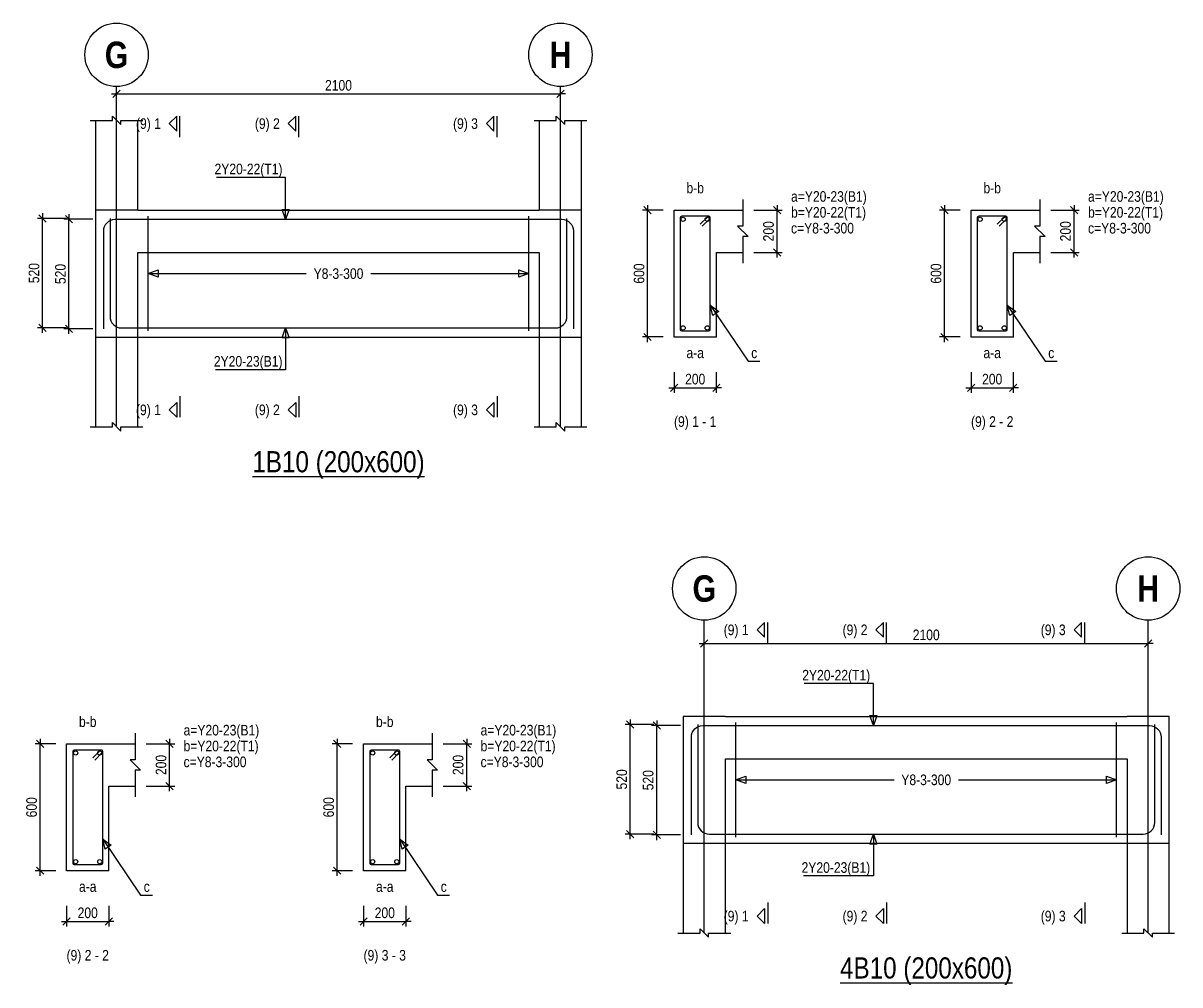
# Model space of a CAD drawing. Extents: x 0 to 206258, y -403073 to 0.
# Drawn here: x 35133 to 46078, y -235904 to -226804 of the extents above; entities that cross this region are included whole.
import ezdxf
from ezdxf.enums import TextEntityAlignment as Align
from ezdxf.lldxf.tags import DXFTag

# ---------------------------------------------------------------- set-up
doc = ezdxf.new("R2010")
doc.units = 0
doc.header["$LTSCALE"] = 1000
for name, color, linetype in [('Axis Circle(Dir 2)', 150, 'Continuous'), ('Axis Label(Dir 1)', 7, 'Continuous'), ('Axis Line(Dir 2)', 150, 'CENTER2'), ('Break Line', 5, 'Continuous'), ('Dimension Line', 5, 'Continuous'), ('Leader Line', 5, 'Continuous'), ('Link Line', 3, 'Continuous'), ('Rebar Label', 6, 'Continuous'), ('Rebar Line', 7, 'Continuous'), ('Section Label', 1, 'Continuous'), ('Section Line', 1, 'Continuous'), ('Top Rebar Label', 6, 'Continuous'), ('Top Rebar Line', 7, 'Continuous')]:
    doc.layers.add(name, color=color, linetype=linetype)
for name, color, linetype, true_color in [('Back Elevation Line', 191, 'HIDDEN2', 0xd4aaff), ('Beam Label(D)', 94, 'Continuous', 0x008100), ('Beam Line(D)', 112, 'Continuous', 0x00bd5e), ('Link Label', 94, 'Continuous', 0x008100)]:
    doc.layers.add(name, color=color, linetype=linetype, true_color=true_color)
doc.styles.add('Axis Label(Dir 1)', font='ARIALNB.TTF', dxfattribs={"height": 250})
doc.styles.add('Beam Label(D)', font='ARIALN.TTF', dxfattribs={"height": 200})
doc.styles.add('Dimension Text', font='ARIALN.TTF', dxfattribs={"height": 100})
doc.styles.add('Link Label', font='ARIALN.TTF', dxfattribs={"height": 100})
doc.styles.add('Rebar Label', font='ARIALN.TTF', dxfattribs={"height": 100})
doc.styles.add('Section Label', font='ARIALN.TTF', dxfattribs={"height": 100})
doc.styles.add('Top Rebar Label', font='ARIALN.TTF', dxfattribs={"height": 100})
tags = doc.linetypes.add('CENTER2', pattern=[1.125, 0.75, -0.125, 0.125, -0.125]).pattern_tags.tags
tags[10:11] = [DXFTag(74, 4), DXFTag(75, 0), DXFTag(340, '0'), DXFTag(46, 0.0), DXFTag(50, 0.0), DXFTag(44, 0.0), DXFTag(45, 0.0)]
tags[8:9] = [DXFTag(74, 4), DXFTag(75, 0), DXFTag(340, '0'), DXFTag(46, 0.0), DXFTag(50, 0.0), DXFTag(44, 0.0), DXFTag(45, 0.0)]
tags[6:7] = [DXFTag(74, 4), DXFTag(75, 0), DXFTag(340, '0'), DXFTag(46, 0.0), DXFTag(50, 0.0), DXFTag(44, 0.0), DXFTag(45, 0.0)]
tags[4:5] = [DXFTag(74, 4), DXFTag(75, 0), DXFTag(340, '0'), DXFTag(46, 0.0), DXFTag(50, 0.0), DXFTag(44, 0.0), DXFTag(45, 0.0)]
tags = doc.linetypes.add('HIDDEN2', pattern=[0.1875, 0.125, -0.0625]).pattern_tags.tags
tags[6:7] = [DXFTag(74, 4), DXFTag(75, 0), DXFTag(340, '0'), DXFTag(46, 0.0), DXFTag(50, 0.0), DXFTag(44, 0.0), DXFTag(45, 0.0)]
tags[4:5] = [DXFTag(74, 4), DXFTag(75, 0), DXFTag(340, '0'), DXFTag(46, 0.0), DXFTag(50, 0.0), DXFTag(44, 0.0), DXFTag(45, 0.0)]
doc.dimstyles.new('BEAM', dxfattribs={"dimtxt": 100, "dimasz": 30, "dimexe": 48.3, "dimexo": 103.5, "dimgap": 30, "dimtad": 1, "dimtoh": 1, "dimdec": 1, "dimlfac": 0.5, "dimdsep": 46, "dimtxsty": 'Dimension Text', "dimblk": 'PCDIM_TICK', "dimcen": 0.09, "dimclrd": 5, "dimclre": 5, "dimclrt": 5, "dimadec": 1, "dimazin": 0, "dimtp": 1, "dimtm": 1, "dimtfac": 1, "dimtdec": 4, "dimtofl": 0, "dimtmove": 0, "dimatfit": 3, "dimfxl": 1, "dimtolj": 1, "dimtzin": 0, "dimarcsym": 0})

# ---------------------------------------------------------------- blocks, each defined once
blk = doc.blocks.new('PCDIM_TICK')
at = {"layer": 'Dimension Line', "color": 0, "transparency": 33554687}
for p, q in [((1.15, 1.15), (-1.15, -1.15)), ((1.61, 0), (0, 0))]:
    blk.add_line(p, q, dxfattribs=at)
blk = doc.blocks.new('*U3051')
at = {"layer": 'Dimension Line', "color": 5, "true_color": 0x0000ff, "transparency": 16777216}
for p, q in [((35792, -228660), (35519, -228660)), ((35567, -229696), (35567, -228660)), ((35792, -229696), (35519, -229696))]:
    blk.add_line(p, q, dxfattribs=at)
at = {"layer": 'Dimension Line', "color": 5, "true_color": 0x0000ff, "transparency": 16777216, "xscale": 30, "yscale": 30}
for p, rotation in [((35567, -228660), 89.99999999999447), ((35567, -229696), 269.9999999999834)]:
    blk.add_blockref('PCDIM_TICK', p, dxfattribs=dict(at, rotation=rotation))
at = {"layer": 'Dimension Line', "color": 5, "true_color": 0x0000ff, "transparency": 16777216, "insert": (35537, -229178), "char_height": 100, "width": 181.5, "attachment_point": 8, "rotation": 90, "style": 'Dimension Text'}
blk.add_mtext('520', dxfattribs=at)
blk = doc.blocks.new('*U3052')
at = {"layer": 'Dimension Line', "color": 5, "true_color": 0x0000ff, "transparency": 16777216}
for p, q in [((35542, -228652), (35269, -228652)), ((35317, -229688), (35317, -228652)), ((35542, -229688), (35269, -229688))]:
    blk.add_line(p, q, dxfattribs=at)
at = {"layer": 'Dimension Line', "color": 5, "true_color": 0x0000ff, "transparency": 16777216, "xscale": 30, "yscale": 30}
for p, rotation in [((35317, -228652), 89.99999999999447), ((35317, -229688), 269.9999999999834)]:
    blk.add_blockref('PCDIM_TICK', p, dxfattribs=dict(at, rotation=rotation))
at = {"layer": 'Dimension Line', "color": 5, "true_color": 0x0000ff, "transparency": 16777216, "insert": (35287, -229170), "char_height": 100, "width": 181.5, "attachment_point": 8, "rotation": 90, "style": 'Dimension Text'}
blk.add_mtext('520', dxfattribs=at)
blk = doc.blocks.new('*U3053')
at = {"layer": 'Dimension Line', "color": 5, "true_color": 0x0000ff, "transparency": 16777216}
for p, q in [((36017, -227621), (36017, -227426)), ((40217, -227621), (40217, -227426)), ((36017, -227474), (40217, -227474))]:
    blk.add_line(p, q, dxfattribs=at)
at = {"layer": 'Dimension Line', "color": 5, "true_color": 0x0000ff, "transparency": 16777216, "xscale": 30, "yscale": 30, "rotation": 180.0000000000004}
blk.add_blockref('PCDIM_TICK', (36017, -227474), dxfattribs=at)
at = {"layer": 'Dimension Line', "color": 5, "true_color": 0x0000ff, "transparency": 16777216, "xscale": 30, "yscale": 30}
blk.add_blockref('PCDIM_TICK', (40217, -227474), dxfattribs=at)
at = {"layer": 'Dimension Line', "color": 5, "true_color": 0x0000ff, "transparency": 16777216, "insert": (38117, -227444), "char_height": 100, "width": 247.25, "attachment_point": 8, "style": 'Dimension Text'}
blk.add_mtext('2100', dxfattribs=at)
blk = doc.blocks.new('*U3054')
at = {"layer": 'Dimension Line', "color": 5, "true_color": 0x0000ff, "transparency": 16777216}
for p, q in [((42046, -228574), (42315, -228574)), ((42267, -228974), (42267, -228574)), ((42046, -228974), (42315, -228974))]:
    blk.add_line(p, q, dxfattribs=at)
at = {"layer": 'Dimension Line', "color": 5, "true_color": 0x0000ff, "transparency": 16777216, "xscale": 30, "yscale": 30}
for p, rotation in [((42267, -228574), 89.99999999999447), ((42267, -228974), 269.9999999999834)]:
    blk.add_blockref('PCDIM_TICK', p, dxfattribs=dict(at, rotation=rotation))
at = {"layer": 'Dimension Line', "color": 5, "true_color": 0x0000ff, "transparency": 16777216, "insert": (42237, -228774), "char_height": 100, "width": 182.77, "attachment_point": 8, "rotation": 90, "style": 'Dimension Text'}
blk.add_mtext('200', dxfattribs=at)
blk = doc.blocks.new('*U3055')
at = {"layer": 'Dimension Line', "color": 5, "true_color": 0x0000ff, "transparency": 16777216}
for p, q in [((41189, -228574), (40994, -228574)), ((41042, -229774), (41042, -228574)), ((41189, -229774), (40994, -229774))]:
    blk.add_line(p, q, dxfattribs=at)
at = {"layer": 'Dimension Line', "color": 5, "true_color": 0x0000ff, "transparency": 16777216, "xscale": 30, "yscale": 30}
for p, rotation in [((41042, -228574), 89.99999999999447), ((41042, -229774), 269.9999999999834)]:
    blk.add_blockref('PCDIM_TICK', p, dxfattribs=dict(at, rotation=rotation))
at = {"layer": 'Dimension Line', "color": 5, "true_color": 0x0000ff, "transparency": 16777216, "insert": (41012, -229174), "char_height": 100, "width": 181.97, "attachment_point": 8, "rotation": 90, "style": 'Dimension Text'}
blk.add_mtext('600', dxfattribs=at)
blk = doc.blocks.new('*U3056')
at = {"layer": 'Dimension Line', "color": 5, "true_color": 0x0000ff, "transparency": 16777216}
for p, q in [((41292, -230108), (41292, -230303)), ((41692, -230108), (41692, -230303)), ((41292, -230254), (41692, -230254))]:
    blk.add_line(p, q, dxfattribs=at)
at = {"layer": 'Dimension Line', "color": 5, "true_color": 0x0000ff, "transparency": 16777216, "xscale": 30, "yscale": 30, "rotation": 180.0000000000004}
blk.add_blockref('PCDIM_TICK', (41292, -230254), dxfattribs=at)
at = {"layer": 'Dimension Line', "color": 5, "true_color": 0x0000ff, "transparency": 16777216, "xscale": 30, "yscale": 30}
blk.add_blockref('PCDIM_TICK', (41692, -230254), dxfattribs=at)
at = {"layer": 'Dimension Line', "color": 5, "true_color": 0x0000ff, "transparency": 16777216, "insert": (41492, -230224), "char_height": 100, "width": 182.77, "attachment_point": 8, "style": 'Dimension Text'}
blk.add_mtext('200', dxfattribs=at)
blk = doc.blocks.new('*U3057')
at = {"layer": 'Dimension Line', "color": 5, "true_color": 0x0000ff, "transparency": 16777216}
for p, q in [((44856, -228574), (45126, -228574)), ((45077, -228974), (45077, -228574)), ((44856, -228974), (45126, -228974))]:
    blk.add_line(p, q, dxfattribs=at)
at = {"layer": 'Dimension Line', "color": 5, "true_color": 0x0000ff, "transparency": 16777216, "xscale": 30, "yscale": 30}
for p, rotation in [((45077, -228574), 89.99999999999447), ((45077, -228974), 269.9999999999834)]:
    blk.add_blockref('PCDIM_TICK', p, dxfattribs=dict(at, rotation=rotation))
at = {"layer": 'Dimension Line', "color": 5, "true_color": 0x0000ff, "transparency": 16777216, "insert": (45047, -228774), "char_height": 100, "width": 182.77, "attachment_point": 8, "rotation": 90, "style": 'Dimension Text'}
blk.add_mtext('200', dxfattribs=at)
blk = doc.blocks.new('*U3058')
at = {"layer": 'Dimension Line', "color": 5, "true_color": 0x0000ff, "transparency": 16777216}
for p, q in [((43999, -228574), (43804, -228574)), ((43852, -229774), (43852, -228574)), ((43999, -229774), (43804, -229774))]:
    blk.add_line(p, q, dxfattribs=at)
at = {"layer": 'Dimension Line', "color": 5, "true_color": 0x0000ff, "transparency": 16777216, "xscale": 30, "yscale": 30}
for p, rotation in [((43852, -228574), 89.99999999999447), ((43852, -229774), 269.9999999999834)]:
    blk.add_blockref('PCDIM_TICK', p, dxfattribs=dict(at, rotation=rotation))
at = {"layer": 'Dimension Line', "color": 5, "true_color": 0x0000ff, "transparency": 16777216, "insert": (43822, -229174), "char_height": 100, "width": 181.97, "attachment_point": 8, "rotation": 90, "style": 'Dimension Text'}
blk.add_mtext('600', dxfattribs=at)
blk = doc.blocks.new('*U3059')
at = {"layer": 'Dimension Line', "color": 5, "true_color": 0x0000ff, "transparency": 16777216}
for p, q in [((44102, -230108), (44102, -230303)), ((44502, -230108), (44502, -230303)), ((44102, -230254), (44502, -230254))]:
    blk.add_line(p, q, dxfattribs=at)
at = {"layer": 'Dimension Line', "color": 5, "true_color": 0x0000ff, "transparency": 16777216, "xscale": 30, "yscale": 30, "rotation": 180.0000000000004}
blk.add_blockref('PCDIM_TICK', (44102, -230254), dxfattribs=at)
at = {"layer": 'Dimension Line', "color": 5, "true_color": 0x0000ff, "transparency": 16777216, "xscale": 30, "yscale": 30}
blk.add_blockref('PCDIM_TICK', (44502, -230254), dxfattribs=at)
at = {"layer": 'Dimension Line', "color": 5, "true_color": 0x0000ff, "transparency": 16777216, "insert": (44302, -230224), "char_height": 100, "width": 182.77, "attachment_point": 8, "style": 'Dimension Text'}
blk.add_mtext('200', dxfattribs=at)
blk = doc.blocks.new('*U3094')
at = {"layer": 'Dimension Line', "color": 5, "true_color": 0x0000ff, "transparency": 16777216}
for p, q in [((36298, -233624), (36568, -233624)), ((36519, -234024), (36519, -233624)), ((36298, -234024), (36568, -234024))]:
    blk.add_line(p, q, dxfattribs=at)
at = {"layer": 'Dimension Line', "color": 5, "true_color": 0x0000ff, "transparency": 16777216, "xscale": 30, "yscale": 30}
for p, rotation in [((36519, -233624), 89.99999999999447), ((36519, -234024), 269.9999999999834)]:
    blk.add_blockref('PCDIM_TICK', p, dxfattribs=dict(at, rotation=rotation))
at = {"layer": 'Dimension Line', "color": 5, "true_color": 0x0000ff, "transparency": 16777216, "insert": (36489, -233824), "char_height": 100, "width": 182.77, "attachment_point": 8, "rotation": 90, "style": 'Dimension Text'}
blk.add_mtext('200', dxfattribs=at)
blk = doc.blocks.new('*U3095')
at = {"layer": 'Dimension Line', "color": 5, "true_color": 0x0000ff, "transparency": 16777216}
for p, q in [((35441, -233624), (35246, -233624)), ((35294, -234824), (35294, -233624)), ((35441, -234824), (35246, -234824))]:
    blk.add_line(p, q, dxfattribs=at)
at = {"layer": 'Dimension Line', "color": 5, "true_color": 0x0000ff, "transparency": 16777216, "xscale": 30, "yscale": 30}
for p, rotation in [((35294, -233624), 89.99999999999447), ((35294, -234824), 269.9999999999834)]:
    blk.add_blockref('PCDIM_TICK', p, dxfattribs=dict(at, rotation=rotation))
at = {"layer": 'Dimension Line', "color": 5, "true_color": 0x0000ff, "transparency": 16777216, "insert": (35264, -234224), "char_height": 100, "width": 181.97, "attachment_point": 8, "rotation": 90, "style": 'Dimension Text'}
blk.add_mtext('600', dxfattribs=at)
blk = doc.blocks.new('*U3096')
at = {"layer": 'Dimension Line', "color": 5, "true_color": 0x0000ff, "transparency": 16777216}
for p, q in [((35544, -235158), (35544, -235353)), ((35944, -235158), (35944, -235353)), ((35544, -235304), (35944, -235304))]:
    blk.add_line(p, q, dxfattribs=at)
at = {"layer": 'Dimension Line', "color": 5, "true_color": 0x0000ff, "transparency": 16777216, "xscale": 30, "yscale": 30, "rotation": 180.0000000000004}
blk.add_blockref('PCDIM_TICK', (35544, -235304), dxfattribs=at)
at = {"layer": 'Dimension Line', "color": 5, "true_color": 0x0000ff, "transparency": 16777216, "xscale": 30, "yscale": 30}
blk.add_blockref('PCDIM_TICK', (35944, -235304), dxfattribs=at)
at = {"layer": 'Dimension Line', "color": 5, "true_color": 0x0000ff, "transparency": 16777216, "insert": (35744, -235274), "char_height": 100, "width": 182.77, "attachment_point": 8, "style": 'Dimension Text'}
blk.add_mtext('200', dxfattribs=at)
blk = doc.blocks.new('*U3097')
at = {"layer": 'Dimension Line', "color": 5, "true_color": 0x0000ff, "transparency": 16777216}
for p, q in [((39108, -233624), (39378, -233624)), ((39330, -234024), (39330, -233624)), ((39108, -234024), (39378, -234024))]:
    blk.add_line(p, q, dxfattribs=at)
at = {"layer": 'Dimension Line', "color": 5, "true_color": 0x0000ff, "transparency": 16777216, "xscale": 30, "yscale": 30}
for p, rotation in [((39330, -233624), 89.99999999999447), ((39330, -234024), 269.9999999999834)]:
    blk.add_blockref('PCDIM_TICK', p, dxfattribs=dict(at, rotation=rotation))
at = {"layer": 'Dimension Line', "color": 5, "true_color": 0x0000ff, "transparency": 16777216, "insert": (39300, -233824), "char_height": 100, "width": 182.77, "attachment_point": 8, "rotation": 90, "style": 'Dimension Text'}
blk.add_mtext('200', dxfattribs=at)
blk = doc.blocks.new('*U3098')
at = {"layer": 'Dimension Line', "color": 5, "true_color": 0x0000ff, "transparency": 16777216}
for p, q in [((38251, -233624), (38056, -233624)), ((38105, -234824), (38105, -233624)), ((38251, -234824), (38056, -234824))]:
    blk.add_line(p, q, dxfattribs=at)
at = {"layer": 'Dimension Line', "color": 5, "true_color": 0x0000ff, "transparency": 16777216, "xscale": 30, "yscale": 30}
for p, rotation in [((38105, -233624), 89.99999999999447), ((38105, -234824), 269.9999999999834)]:
    blk.add_blockref('PCDIM_TICK', p, dxfattribs=dict(at, rotation=rotation))
at = {"layer": 'Dimension Line', "color": 5, "true_color": 0x0000ff, "transparency": 16777216, "insert": (38075, -234224), "char_height": 100, "width": 181.97, "attachment_point": 8, "rotation": 90, "style": 'Dimension Text'}
blk.add_mtext('600', dxfattribs=at)
blk = doc.blocks.new('*U3099')
at = {"layer": 'Dimension Line', "color": 5, "true_color": 0x0000ff, "transparency": 16777216}
for p, q in [((38355, -235158), (38355, -235353)), ((38755, -235158), (38755, -235353)), ((38355, -235304), (38755, -235304))]:
    blk.add_line(p, q, dxfattribs=at)
at = {"layer": 'Dimension Line', "color": 5, "true_color": 0x0000ff, "transparency": 16777216, "xscale": 30, "yscale": 30, "rotation": 180.0000000000004}
blk.add_blockref('PCDIM_TICK', (38355, -235304), dxfattribs=at)
at = {"layer": 'Dimension Line', "color": 5, "true_color": 0x0000ff, "transparency": 16777216, "xscale": 30, "yscale": 30}
blk.add_blockref('PCDIM_TICK', (38755, -235304), dxfattribs=at)
at = {"layer": 'Dimension Line', "color": 5, "true_color": 0x0000ff, "transparency": 16777216, "insert": (38555, -235274), "char_height": 100, "width": 182.77, "attachment_point": 8, "style": 'Dimension Text'}
blk.add_mtext('200', dxfattribs=at)
blk = doc.blocks.new('*U3100')
at = {"layer": 'Dimension Line', "color": 5, "true_color": 0x0000ff, "transparency": 16777216}
for p, q in [((41352, -233450), (41080, -233450)), ((41128, -234486), (41128, -233450)), ((41352, -234486), (41080, -234486))]:
    blk.add_line(p, q, dxfattribs=at)
at = {"layer": 'Dimension Line', "color": 5, "true_color": 0x0000ff, "transparency": 16777216, "xscale": 30, "yscale": 30}
for p, rotation in [((41128, -233450), 89.99999999999447), ((41128, -234486), 269.9999999999834)]:
    blk.add_blockref('PCDIM_TICK', p, dxfattribs=dict(at, rotation=rotation))
at = {"layer": 'Dimension Line', "color": 5, "true_color": 0x0000ff, "transparency": 16777216, "insert": (41098, -233968), "char_height": 100, "width": 181.5, "attachment_point": 8, "rotation": 90, "style": 'Dimension Text'}
blk.add_mtext('520', dxfattribs=at)
blk = doc.blocks.new('*U3101')
at = {"layer": 'Dimension Line', "color": 5, "true_color": 0x0000ff, "transparency": 16777216}
for p, q in [((41102, -233442), (40830, -233442)), ((40878, -234478), (40878, -233442)), ((41102, -234478), (40830, -234478))]:
    blk.add_line(p, q, dxfattribs=at)
at = {"layer": 'Dimension Line', "color": 5, "true_color": 0x0000ff, "transparency": 16777216, "xscale": 30, "yscale": 30}
for p, rotation in [((40878, -233442), 89.99999999999447), ((40878, -234478), 269.9999999999834)]:
    blk.add_blockref('PCDIM_TICK', p, dxfattribs=dict(at, rotation=rotation))
at = {"layer": 'Dimension Line', "color": 5, "true_color": 0x0000ff, "transparency": 16777216, "insert": (40848, -233960), "char_height": 100, "width": 181.5, "attachment_point": 8, "rotation": 90, "style": 'Dimension Text'}
blk.add_mtext('520', dxfattribs=at)
blk = doc.blocks.new('*U3102')
at = {"layer": 'Dimension Line', "color": 5, "true_color": 0x0000ff, "transparency": 16777216}
for p, q in [((41578, -232821), (41578, -232626)), ((41578, -232674), (45778, -232674)), ((45778, -232821), (45778, -232626))]:
    blk.add_line(p, q, dxfattribs=at)
at = {"layer": 'Dimension Line', "color": 5, "true_color": 0x0000ff, "transparency": 16777216, "xscale": 30, "yscale": 30, "rotation": 180.0000000000004}
blk.add_blockref('PCDIM_TICK', (41578, -232674), dxfattribs=at)
at = {"layer": 'Dimension Line', "color": 5, "true_color": 0x0000ff, "transparency": 16777216, "xscale": 30, "yscale": 30}
blk.add_blockref('PCDIM_TICK', (45778, -232674), dxfattribs=at)
at = {"layer": 'Dimension Line', "color": 5, "true_color": 0x0000ff, "transparency": 16777216, "insert": (43678, -232644), "char_height": 100, "width": 247.25, "attachment_point": 8, "style": 'Dimension Text'}
blk.add_mtext('2100', dxfattribs=at)

msp = doc.modelspace()

# ---------------------------------------------------------------- linework, layer by layer
at = {"layer": 'Axis Circle(Dir 2)', "transparency": 33554687}
for centre in [(36017.055, -227104.284), (40217.055, -227104.284), (41577.964, -232154.284), (45777.964, -232154.284)]:
    msp.add_circle(centre, 300, dxfattribs=at)
at = {"layer": 'Axis Line(Dir 2)', "transparency": 33554687}
for points in [[(36017.055, -230624.284), (36017.055, -227404.284)], [(40217.055, -230624.284), (40217.055, -227404.284)], [(41577.964, -235414.284), (41577.964, -232454.284)], [(45777.964, -235414.284), (45777.964, -232454.284)]]:
    msp.add_lwpolyline(points, dxfattribs=at)
at = {"layer": 'Back Elevation Line', "transparency": 33554687}
for points in [[(36217.055, -228574.284), (35817.055, -228574.284)], [(35817.055, -228574.284), (35817.055, -229774.284)], [(36217.055, -228574.284), (40017.055, -228574.284)], [(40417.055, -228574.284), (40017.055, -228574.284)], [(40417.055, -229774.284), (40417.055, -228574.284)], [(36217.055, -229774.284), (36217.055, -228974.284)], [(36217.055, -228974.284), (40017.055, -228974.284)], [(40017.055, -228974.284), (40017.055, -229774.284)], [(35817.055, -229774.284), (36217.055, -229774.284)], [(40017.055, -229774.284), (40417.055, -229774.284)], [(41777.964, -233364.284), (41377.964, -233364.284)], [(41377.964, -233364.284), (41377.964, -234564.284)], [(41777.964, -233364.284), (45577.964, -233364.284)], [(45977.964, -233364.284), (45577.964, -233364.284)], [(45977.964, -234564.284), (45977.964, -233364.284)], [(41777.964, -234564.284), (41777.964, -233764.284)], [(41777.964, -233764.284), (45577.964, -233764.284)], [(45577.964, -233764.284), (45577.964, -234564.284)], [(41377.964, -234564.284), (41777.964, -234564.284)], [(45577.964, -234564.284), (45977.964, -234564.284)]]:
    msp.add_lwpolyline(points, dxfattribs=at)
at = {"layer": 'Beam Line(D)', "transparency": 33554687}
for points in [[(35817.055, -227724.284), (35817.055, -228574.284)], [(36217.055, -228574.284), (36217.055, -227724.284)], [(40017.055, -227724.284), (40017.055, -228574.284)], [(40417.055, -228574.284), (40417.055, -227724.284)], [(35817.055, -228574.284), (35817.055, -230624.284)], [(36217.055, -228574.284), (40017.055, -228574.284)], [(40417.055, -230624.284), (40417.055, -228574.284)], [(41292.055, -228574.284), (41692.055, -228574.284)], [(41692.055, -229774.284), (41292.055, -229774.284), (41292.055, -228574.284)], [(41692.055, -228574.284), (41692.055, -228574.284)], [(41692.055, -228574.284), (41942.055, -228574.284)], [(44102.294, -228574.284), (44502.294, -228574.284)], [(44502.294, -229774.284), (44102.294, -229774.284), (44102.294, -228574.284)], [(44502.294, -228574.284), (44502.294, -228574.284)], [(44502.294, -228574.284), (44752.294, -228574.284)], [(41692.055, -229774.284), (41692.055, -228974.284), (41942.055, -228974.284)], [(44502.294, -229774.284), (44502.294, -228974.284), (44752.294, -228974.284)], [(36217.055, -230624.284), (36217.055, -229774.284)], [(36217.055, -229774.284), (40017.055, -229774.284)], [(40017.055, -229774.284), (40017.055, -230624.284)], [(41377.964, -233364.284), (41377.964, -235414.284)], [(41777.964, -233364.284), (41377.964, -233364.284)], [(41777.964, -233364.284), (45577.964, -233364.284)], [(45977.964, -233364.284), (45577.964, -233364.284)], [(45977.964, -235414.284), (45977.964, -233364.284)], [(35544.294, -233624.284), (35944.294, -233624.284)], [(35944.294, -234824.284), (35544.294, -234824.284), (35544.294, -233624.284)], [(35944.294, -233624.284), (35944.294, -233624.284)], [(35944.294, -233624.284), (36194.294, -233624.284)], [(38354.532, -233624.284), (38754.532, -233624.284)], [(38754.532, -234824.284), (38354.532, -234824.284), (38354.532, -233624.284)], [(38754.532, -233624.284), (38754.532, -233624.284)], [(38754.532, -233624.284), (39004.532, -233624.284)], [(35944.294, -234824.284), (35944.294, -234024.284), (36194.294, -234024.284)], [(38754.532, -234824.284), (38754.532, -234024.284), (39004.532, -234024.284)], [(41777.964, -235414.284), (41777.964, -234564.284)], [(41777.964, -234564.284), (45577.964, -234564.284)], [(45577.964, -234564.284), (45577.964, -235414.284)]]:
    msp.add_lwpolyline(points, dxfattribs=at)
at = {"layer": 'Break Line', "transparency": 33554687}
for points in [[(35767.055, -227724.284), (35977.055, -227724.284), (35977.055, -227684.284), (36057.055, -227764.284), (36057.055, -227724.284), (36267.055, -227724.284)], [(39967.055, -227724.284), (40177.055, -227724.284), (40177.055, -227684.284), (40257.055, -227764.284), (40257.055, -227724.284), (40467.055, -227724.284)], [(41942.055, -228474.284), (41942.055, -228724.284), (41892.055, -228724.284), (41992.055, -228824.284), (41942.055, -228824.284), (41942.055, -229074.284)], [(44752.294, -228474.284), (44752.294, -228724.284), (44702.294, -228724.284), (44802.294, -228824.284), (44752.294, -228824.284), (44752.294, -229074.284)], [(35767.055, -230624.284), (35977.055, -230624.284), (35977.055, -230584.284), (36057.055, -230664.284), (36057.055, -230624.284), (36267.055, -230624.284)], [(39967.055, -230624.284), (40177.055, -230624.284), (40177.055, -230584.284), (40257.055, -230664.284), (40257.055, -230624.284), (40467.055, -230624.284)], [(36194.294, -233524.284), (36194.294, -233774.284), (36144.294, -233774.284), (36244.294, -233874.284), (36194.294, -233874.284), (36194.294, -234124.284)], [(39004.532, -233524.284), (39004.532, -233774.284), (38954.532, -233774.284), (39054.532, -233874.284), (39004.532, -233874.284), (39004.532, -234124.284)], [(41327.964, -235414.284), (41537.964, -235414.284), (41537.964, -235374.284), (41617.964, -235454.284), (41617.964, -235414.284), (41827.964, -235414.284)], [(45527.964, -235414.284), (45737.964, -235414.284), (45737.964, -235374.284), (45817.964, -235454.284), (45817.964, -235414.284), (46027.964, -235414.284)]]:
    msp.add_lwpolyline(points, dxfattribs=at)
at = {"layer": 'Leader Line', "transparency": 33554687}
for points in [[(37617.055, -228660.284), (37617.055, -228264.284), (36962.064, -228264.284)], [(37582.853, -228566.314), (37651.257, -228566.314), (37617.055, -228660.284), (37582.853, -228566.314)], [(36317.055, -229174.284), (36411.025, -229140.082), (36411.025, -229208.486), (36317.055, -229174.284), (37812.411, -229174.284)], [(38421.699, -229174.284), (39917.055, -229174.284), (39823.086, -229208.486), (39823.086, -229140.082), (39917.055, -229174.284)], [(41714.996, -229533.009), (41658.312, -229571.297), (41634.055, -229474.284), (41714.996, -229533.009)], [(41634.055, -229474.284), (41992.055, -230004.284), (42105.185, -230004.284)], [(44525.234, -229533.008), (44468.55, -229571.297), (44444.294, -229474.283), (44525.234, -229533.008)], [(44444.294, -229474.283), (44802.294, -230004.284), (44915.423, -230004.284)], [(37617.055, -229688.284), (37617.055, -230084.284), (36954.382, -230084.284)], [(37651.257, -229782.253), (37582.853, -229782.253), (37617.055, -229688.284), (37651.257, -229782.253)], [(43177.964, -233450.284), (43177.964, -233054.284), (42522.973, -233054.284)], [(43143.762, -233356.314), (43212.166, -233356.314), (43177.964, -233450.284), (43143.762, -233356.314)], [(41877.964, -233964.284), (41971.933, -233930.082), (41971.933, -233998.486), (41877.964, -233964.284), (43373.32, -233964.284)], [(43982.608, -233964.284), (45477.964, -233964.284), (45383.995, -233998.486), (45383.995, -233930.082), (45477.964, -233964.284)], [(35967.234, -234583.008), (35910.55, -234621.297), (35886.293, -234524.283), (35967.234, -234583.008)], [(35886.293, -234524.283), (36244.294, -235054.284), (36357.423, -235054.284)], [(38777.473, -234583.009), (38720.789, -234621.298), (38696.533, -234524.284), (38777.473, -234583.009)], [(38696.533, -234524.284), (39054.532, -235054.284), (39167.662, -235054.284)], [(43177.964, -234478.284), (43177.964, -234874.284), (42515.291, -234874.284)], [(43212.166, -234572.253), (43143.762, -234572.253), (43177.964, -234478.284), (43212.166, -234572.253)]]:
    msp.add_lwpolyline(points, dxfattribs=at)
at = {"layer": 'Link Line', "transparency": 33554687}
for p, q in [((36317.055, -229716.284), (36317.055, -228632.284)), ((39917.055, -229716.284), (39917.055, -228632.284)), ((41877.964, -234506.284), (41877.964, -233422.284)), ((45477.964, -234506.284), (45477.964, -233422.284))]:
    msp.add_line(p, q, dxfattribs=at)
for points in [[(41559.244, -228726.894), (41629.955, -228656.183, 0.668178638), (41620.055, -228632.284), (41364.055, -228632.284, 0.414213562), (41350.055, -228646.284), (41350.055, -229702.284, 0.414213562), (41364.055, -229716.284), (41620.055, -229716.284, 0.414213562), (41634.055, -229702.284), (41634.055, -228646.284, 0.668178638), (41610.156, -228636.384), (41539.445, -228707.095)], [(44369.483, -228726.894), (44440.194, -228656.183, 0.668178638), (44430.294, -228632.284), (44174.294, -228632.284, 0.414213562), (44160.294, -228646.284), (44160.294, -229702.284, 0.414213562), (44174.294, -229716.284), (44430.294, -229716.284, 0.414213562), (44444.294, -229702.284), (44444.294, -228646.284, 0.668178638), (44420.395, -228636.384), (44349.684, -228707.095)], [(35811.483, -233776.894), (35882.193, -233706.183, 0.668178638), (35872.294, -233682.284), (35616.294, -233682.284, 0.414213562), (35602.294, -233696.284), (35602.294, -234752.284, 0.414213562), (35616.294, -234766.284), (35872.294, -234766.284, 0.414213562), (35886.294, -234752.284), (35886.294, -233696.284, 0.668178638), (35862.394, -233686.384), (35791.684, -233757.095)], [(38621.721, -233776.894), (38692.432, -233706.183, 0.668178638), (38682.532, -233682.284), (38426.532, -233682.284, 0.414213562), (38412.532, -233696.284), (38412.532, -234752.284, 0.414213562), (38426.532, -234766.284), (38682.532, -234766.284, 0.414213562), (38696.532, -234752.284), (38696.532, -233696.284, 0.668178638), (38672.633, -233686.384), (38601.922, -233757.095)]]:
    msp.add_lwpolyline(points, format="xyb", dxfattribs=at)
at = {"layer": 'Rebar Line', "transparency": 33554687}
for points in [[(35955.055, -228652.284), (35955.055, -229578.328, 0.414213562), (36065.011, -229688.284), (40169.1, -229688.284, 0.414213543), (40279.055, -229578.328), (40279.055, -228652.284)], [(41515.964, -233442.284), (41515.964, -234368.328, 0.414213562), (41625.92, -234478.284), (45730.008, -234478.284, 0.414213543), (45839.964, -234368.328), (45839.964, -233442.284)]]:
    msp.add_lwpolyline(points, format="xyb", dxfattribs=at)
for centre in [(41378.055, -228660.284), (41606.055, -228660.284), (44188.294, -228660.284), (44416.294, -228660.284), (41378.055, -229688.284), (41606.055, -229688.284), (44188.294, -229688.284), (44416.294, -229688.284), (35630.294, -233710.284), (35858.294, -233710.284), (38440.532, -233710.284), (38668.532, -233710.284), (35630.294, -234738.284), (35858.294, -234738.284), (38440.532, -234738.284), (38668.532, -234738.284)]:
    msp.add_circle(centre, 20, dxfattribs=at)
at = {"layer": 'Section Line', "transparency": 33554687}
for points in [[(36587.055, -227684.284), (36516.345, -227754.994), (36587.055, -227825.705), (36587.055, -227684.284)], [(36617.055, -227884.284), (36617.055, -227684.284)], [(37712.055, -227684.284), (37641.345, -227754.994), (37712.055, -227825.705), (37712.055, -227684.284)], [(37742.055, -227884.284), (37742.055, -227684.284)], [(39587.055, -227684.284), (39516.345, -227754.994), (39587.055, -227825.705), (39587.055, -227684.284)], [(39617.055, -227884.284), (39617.055, -227684.284)], [(36617.055, -230334.284), (36617.055, -230534.284)], [(37742.055, -230334.284), (37742.055, -230534.284)], [(39617.055, -230334.284), (39617.055, -230534.284)], [(36587.055, -230534.284), (36587.055, -230534.284), (36516.345, -230463.573), (36587.055, -230392.862), (36587.055, -230534.284)], [(37712.055, -230534.284), (37712.055, -230534.284), (37641.345, -230463.573), (37712.055, -230392.862), (37712.055, -230534.284)], [(39587.055, -230534.284), (39587.055, -230534.284), (39516.345, -230463.573), (39587.055, -230392.862), (39587.055, -230534.284)], [(42147.964, -232474.284), (42077.254, -232544.994), (42147.964, -232615.705), (42147.964, -232474.284)], [(42177.964, -232674.284), (42177.964, -232474.284)], [(43272.964, -232474.284), (43202.254, -232544.994), (43272.964, -232615.705), (43272.964, -232474.284)], [(43302.964, -232674.284), (43302.964, -232474.284)], [(45147.964, -232474.284), (45077.253, -232544.994), (45147.964, -232615.705), (45147.964, -232474.284)], [(45177.964, -232674.284), (45177.964, -232474.284)], [(42147.964, -235324.284), (42147.964, -235324.284), (42077.254, -235253.573), (42147.964, -235182.862), (42147.964, -235324.284)], [(42177.964, -235124.284), (42177.964, -235324.284)], [(43272.964, -235324.284), (43272.964, -235324.284), (43202.254, -235253.573), (43272.964, -235182.862), (43272.964, -235324.284)], [(43302.964, -235124.284), (43302.964, -235324.284)], [(45147.964, -235324.284), (45147.964, -235324.284), (45077.253, -235253.573), (45147.964, -235182.862), (45147.964, -235324.284)], [(45177.964, -235124.284), (45177.964, -235324.284)]]:
    msp.add_lwpolyline(points, dxfattribs=at)
at = {"layer": 'Top Rebar Line', "transparency": 33554687}
for points in [[(35895.055, -229696.284), (35895.055, -228770.239, -0.414213562), (36005.011, -228660.284), (40229.1, -228660.284, -0.414213562), (40339.055, -228770.239), (40339.055, -229696.284)], [(41455.964, -234486.284), (41455.964, -233560.239, -0.414213562), (41565.92, -233450.284), (45790.008, -233450.284, -0.414213562), (45899.964, -233560.239), (45899.964, -234486.284)]]:
    msp.add_lwpolyline(points, format="xyb", dxfattribs=at)

# ---------------------------------------------------------------- texts
at = {"layer": 'Axis Label(Dir 1)', "transparency": 33554687, "style": 'Axis Label(Dir 1)'}
for s, p in [('G', (36017.055, -227104.284)), ('H', (40217.055, -227104.284)), ('G', (41577.964, -232154.284)), ('H', (45777.964, -232154.284))]:
    msp.add_text(s, height=250, dxfattribs=at).set_placement(p, align=Align.MIDDLE_CENTER)
at = {"layer": 'Beam Label(D)', "transparency": 33554687, "style": 'Beam Label(D)'}
for s, p in [('%%U1B10 (200x600)', (38117.055, -230854.284)), ('%%U4B10 (200x600)', (43677.964, -235644.284))]:
    msp.add_text(s, height=200, dxfattribs=at).set_placement(p, align=Align.TOP_CENTER)
at = {"layer": 'Link Label', "transparency": 33554687, "style": 'Link Label'}
for s, p in [(' c=Y8-3-300', (42367.055, -228794.284)), (' c=Y8-3-300', (45177.294, -228794.284)), ('c', (42022.055, -229974.284)), ('c', (44832.294, -229974.284)), (' c=Y8-3-300', (36619.294, -233844.284)), (' c=Y8-3-300', (39429.532, -233844.284)), ('c', (36274.294, -235024.284)), ('c', (39084.532, -235024.284))]:
    msp.add_text(s, height=100, dxfattribs=at).set_placement(p)
for p in [(38117.055, -229174.284), (43677.964, -233964.284)]:
    msp.add_text('Y8-3-300', height=100, dxfattribs=at).set_placement(p, align=Align.MIDDLE_CENTER)
at = {"layer": 'Rebar Label', "transparency": 33554687, "style": 'Rebar Label'}
for s, p in [('b-b', (41492.055, -228444.284)), ('b-b', (44302.294, -228444.284)), ('a-a', (41492.055, -230004.284)), ('a-a', (44302.294, -230004.284)), ('b-b', (35744.294, -233494.284)), ('b-b', (38554.532, -233494.284)), ('a-a', (35744.294, -235054.284)), ('a-a', (38554.532, -235054.284))]:
    msp.add_text(s, height=100, dxfattribs=at).set_placement(p, align=Align.BOTTOM_CENTER)
for p in [(42367.055, -228494.284), (45177.294, -228494.284), (36619.294, -233544.284), (39429.532, -233544.284)]:
    msp.add_text(' a=Y20-23(B1)', height=100, dxfattribs=at).set_placement(p)
for p in [(37587.055, -230054.284), (43147.964, -234844.284)]:
    msp.add_text(' 2Y20-23(B1)', height=100, dxfattribs=at).set_placement(p, align=Align.RIGHT)
at = {"layer": 'Section Label', "transparency": 33554687, "style": 'Section Label'}
for s, p in [('(9) 1', (36436.345, -227754.994)), ('(9) 2', (37561.345, -227754.994)), ('(9) 3', (39436.345, -227754.994)), ('(9) 1', (36436.345, -230463.573)), ('(9) 2', (37561.345, -230463.573)), ('(9) 3', (39436.345, -230463.573)), ('(9) 1', (41997.254, -232544.994)), ('(9) 2', (43122.254, -232544.994)), ('(9) 3', (44997.253, -232544.994)), ('(9) 1', (41997.254, -235253.573)), ('(9) 2', (43122.254, -235253.573)), ('(9) 3', (44997.253, -235253.573))]:
    msp.add_text(s, height=100, dxfattribs=at).set_placement(p, align=Align.MIDDLE_RIGHT)
for s, p in [('(9) 1 - 1', (41492.055, -230654.284)), ('(9) 2 - 2', (44302.294, -230654.284)), ('(9) 2 - 2', (35744.294, -235704.284)), ('(9) 3 - 3', (38554.532, -235704.284))]:
    msp.add_text(s, height=100, dxfattribs=at).set_placement(p, align=Align.BOTTOM_CENTER)
at = {"layer": 'Top Rebar Label', "transparency": 33554687, "style": 'Top Rebar Label'}
for p in [(37587.055, -228234.284), (43147.964, -233024.284)]:
    msp.add_text(' 2Y20-22(T1)', height=100, dxfattribs=at).set_placement(p, align=Align.RIGHT)
for p in [(42367.055, -228644.284), (45177.294, -228644.284), (36619.294, -233694.284), (39429.532, -233694.284)]:
    msp.add_text(' b=Y20-22(T1)', height=100, dxfattribs=at).set_placement(p)

# ---------------------------------------------------------------- dimensions: what is measured, and where the dimension line sits
at = {"layer": 'Dimension Line', "transparency": 33554687}
for base, p1, p2, text, picture, middle in [((38117.055, -227474.284), (36017.055, -227724.284), (40217.055, -227724.284), '2100', '*U3053', (38117.055, -227474.284)), ((41492.055, -230254.284), (41292.055, -230004.284), (41692.055, -230004.284), '200', '*U3056', (41492.055, -230254.284)), ((44302.294, -230254.284), (44102.294, -230004.284), (44502.294, -230004.284), '200', '*U3059', (44302.294, -230254.284)), ((43677.964, -232674.284), (41577.964, -232924.284), (45777.964, -232924.284), '2100', '*U3102', (43677.964, -232674.284)), ((35744.294, -235304.284), (35544.294, -235054.284), (35944.294, -235054.284), '200', '*U3096', (35744.294, -235304.284)), ((38554.532, -235304.284), (38354.532, -235054.284), (38754.532, -235054.284), '200', '*U3099', (38554.532, -235304.284))]:
    dim = msp.add_linear_dim(base=base, p1=p1, p2=p2, text=text, dimstyle='BEAM', override={"dimscale": 1, "dimtxt": 100, "dimasz": 30, "dimexe": 48.3, "dimexo": 103.5, "dimgap": 30, "dimtad": 1, "dimtih": 0, "dimdec": 1, "dimlfac": 0.5, "dimzin": 8, "dimlunit": 2, "dimpost": '', "dimtxsty": 'Dimension Text', "dimblk": 'PCDIM_TICK', "dimse1": 0, "dimse2": 0, "dimsd2": 0, "dimclrd": 5, "dimclre": 5, "dimclrt": 5, "dimaunit": 0, "dimadec": 1, "dimazin": 0, "dimtol": 0, "dimtp": 1, "dimtm": 1, "dimtmove": 0}, dxfattribs=at)
    dim.commit()
    dim.dimension.update_dxf_attribs({"geometry": picture, "text_midpoint": middle})
for base, p1, p2, text, picture, middle in [((41042.055, -229174.284), (41292.055, -229774.284), (41292.055, -228574.284), '600', '*U3055', (41042.055, -229174.284)), ((42267.055, -228774.284), (41942.055, -228974.284), (41942.055, -228574.284), '200', '*U3054', (42267.055, -228774.284)), ((43852.294, -229174.284), (44102.294, -229774.284), (44102.294, -228574.284), '600', '*U3058', (43852.294, -229174.284)), ((45077.294, -228774.284), (44752.294, -228974.284), (44752.294, -228574.284), '200', '*U3057', (45077.294, -228774.284)), ((35317.055, -229170.284), (35645.055, -229688.284), (35645.055, -228652.284), '520', '*U3052', (35317.055, -229170.284)), ((35567.055, -229178.284), (35895.055, -229696.284), (35895.055, -228660.284), '520', '*U3051', (35567.055, -229178.284)), ((40877.964, -233960.284), (41205.964, -234478.284), (41205.964, -233442.284), '520', '*U3101', (40877.964, -233960.284)), ((41127.964, -233968.284), (41455.964, -234486.284), (41455.964, -233450.284), '520', '*U3100', (41127.964, -233968.284)), ((35294.294, -234224.284), (35544.294, -234824.284), (35544.294, -233624.284), '600', '*U3095', (35294.294, -234224.284)), ((36519.294, -233824.284), (36194.294, -234024.284), (36194.294, -233624.284), '200', '*U3094', (36519.294, -233824.284)), ((38104.532, -234224.284), (38354.532, -234824.284), (38354.532, -233624.284), '600', '*U3098', (38104.532, -234224.284)), ((39329.532, -233824.284), (39004.532, -234024.284), (39004.532, -233624.284), '200', '*U3097', (39329.532, -233824.284))]:
    dim = msp.add_linear_dim(base=base, p1=p1, p2=p2, angle=90, text=text, dimstyle='BEAM', override={"dimscale": 1, "dimtxt": 100, "dimasz": 30, "dimexe": 48.3, "dimexo": 103.5, "dimgap": 30, "dimtad": 1, "dimtih": 0, "dimdec": 1, "dimlfac": 0.5, "dimzin": 8, "dimlunit": 2, "dimpost": '', "dimtxsty": 'Dimension Text', "dimblk": 'PCDIM_TICK', "dimse1": 0, "dimse2": 0, "dimsd2": 0, "dimclrd": 5, "dimclre": 5, "dimclrt": 5, "dimaunit": 0, "dimadec": 1, "dimazin": 0, "dimtol": 0, "dimtp": 1, "dimtm": 1, "dimtmove": 0}, dxfattribs=at)
    dim.commit()
    dim.dimension.update_dxf_attribs({"geometry": picture, "text_midpoint": middle})

doc.saveas('drawing.dxf')
